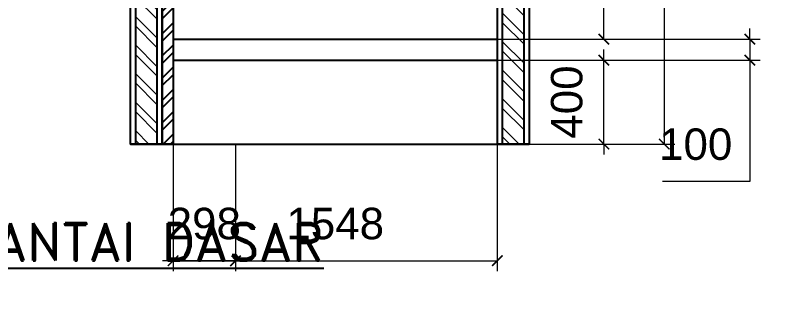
# Model space of a CAD drawing. Header units: millimetres. Extents: x 1252 to 32871, y -943 to 12244.
# Drawn here: x 8202 to 11888, y 2765 to 4114 of the extents above; entities that cross this region are included whole.
import ezdxf
from ezdxf.enums import TextEntityAlignment as Align
from ezdxf.xclip import XClip

# ---------------------------------------------------------------- set-up
doc = ezdxf.new("R2010")
doc.units = ezdxf.units.MM
doc.header["$MEASUREMENT"] = 0
doc.header["$XCLIPFRAME"] = 2
doc.layers.add('HATCH', color=8, linetype='Continuous', lineweight=5)
doc.layers.add('tampak', color=7, linetype='Continuous')
doc.layers.add('WALL', color=255, linetype='Continuous')
doc.styles.add('HAND', font='ROMAND.SHX', dxfattribs={"width": 0.8, "height": 250})
doc.styles.get("Standard").update_dxf_attribs({"font": 'arial.ttf'})
doc.dimstyles.new('DIM100', dxfattribs={"dimscale": 0, "dimtxt": 150, "dimasz": 50, "dimexe": 50, "dimexo": 0, "dimgap": 100, "dimtad": 1, "dimtoh": 1, "dimdec": 0, "dimdsep": 46, "dimtxsty": 'Standard', "dimblk": 'ARCHTICK', "dimcen": 1, "dimclrd": 1, "dimclre": 1, "dimadec": 0, "dimazin": 0, "dimtfac": 250, "dimtdec": 0, "dimtix": 1, "dimtmove": 0, "dimatfit": 3, "dimldrblk": 'DOT', "dimfxl": 150, "dimtolj": 1, "dimtzin": 0, "dimlwd": 5, "dimlwe": 5, "dimarcsym": 0})

# ---------------------------------------------------------------- blocks, each defined once
blk = doc.blocks.new('4RTG12EE')
at = {"layer": 'tampak', "transparency": 33554687}
h = blk.add_hatch(color=4, dxfattribs=at)
h.dxf.hatch_style = 1
h.paths.add_polyline_path([(1960065.9, 62209.8), (1959565.9, 62209.8), (1959565.9, 61959.8), (1960065.9, 61959.8)])
h.paths.add_polyline_path([(1963042.4, 62208.3), (1962542.4, 62208.3), (1962542.4, 62008.3), (1963042.4, 62008.3)])
h.paths.add_polyline_path([(1966052.4, 62208.3), (1965552.4, 62208.3), (1965552.4, 62008.3), (1966052.4, 62008.3)])
h.paths.add_polyline_path([(1962890.2, 60209.8), (1962690.2, 60209.8), (1962690.2, 59959.8), (1962890.2, 59959.8)])
h.paths.add_polyline_path([(1959717.4, 59959.8), (1959540.2, 59959.8), (1959540.2, 59459.8), (1959717.4, 59459.8)])
h.paths.add_polyline_path([(1957965.9, 59959.8), (1957813, 59959.8), (1957813, 59509.8), (1957965.9, 59509.8)])
h.paths.add_polyline_path([(1957964.5, 55549.1), (1957814.5, 55549.1), (1957814.5, 54999.1), (1957964.5, 54999.1)])
h.paths.add_polyline_path([(1963525.9, 55374.1), (1963025.9, 55374.1), (1963025.9, 55174.1), (1963525.9, 55174.1)])
h.paths.add_polyline_path([(1965902.4, 55349.8), (1965702.4, 55349.8), (1965702.4, 55198.3), (1965902.4, 55198.3)])
h.paths.add_polyline_path([(1957965.9, 53244.8), (1957814.5, 53244.8), (1957814.5, 52744.8), (1957965.9, 52744.8)])
h.paths.add_polyline_path([(1957965.9, 49706.9), (1957815.9, 49706.9), (1957815.9, 49106.9), (1957965.9, 49106.9)])
blk = doc.blocks.new('GLGLLGLG65')
blk.add_blockref('4RTG12EE', (150339.8, -96499.5))
at = {"color": 4, "style": 'HAND'}
for tag, p in [('MASTER', (2111395.3, -36878.5)), ('K.TIDUR', (2115221.8, -37158.6)), ('WIC', (2111395.3, -37191.5)), ('UTAMA', (2115221.8, -37471.5)), ('FOYER', (2112191.1, -42384.4)), ('KIDS', (2109602.8, -42986)), ('WIC', (2109602.8, -43268.6)), ('KAMAR', (2114762.4, -45598.3)), ('ANAK', (2114762.4, -45848.7)), ('K.MANDI', (2109255.5, -45925.3)), ('ANAK', (2109255.5, -46236.8))]:
    blk.add_attdef(tag, text='', height=178.9, rotation=0, dxfattribs=at).set_placement(p, align=Align.MIDDLE)
blk = doc.blocks.new('*U110')
at = {"layer": 'HATCH'}
h = blk.add_hatch(dxfattribs=at)
h.set_pattern_fill('ANSI32', color=0, scale=10)
h.set_pattern_definition([(45, (-33430.58, -10567.46), (-67.35192, 67.35192), []), (45, (-33385.68, -10567.46), (-67.35192, 67.35192), [])])
h.paths.add_polyline_path([(-10522.7, 50), (-10522.7, -50), (-7650.7, -50), (-7650.7, 50)])
at = {"layer": 'WALL', "color": 0}
for points in [[(-10522.7, 75), (-7650.7, 75), (-7650.7, -75), (-10522.7, -75)], [(-10522.7, 50), (-7650.7, 50), (-7650.7, -50), (-10522.7, -50)]]:
    blk.add_lwpolyline(points, close=True, dxfattribs=at)
blk = doc.blocks.new('_ArchTick')
at = {"color": 0, "linetype": 'ByBlock', "const_width": 0.15}
blk.add_lwpolyline([(-0.5, -0.5), (0.5, 0.5)], dxfattribs=at)
blk = doc.blocks.new('*D216')
at = {"color": 1, "lineweight": 5, "transparency": 16777216}
for p, q in [((11011.2, 3901.3), (11011.2, 3951.3)), ((10502.7, 3901.3), (11061.2, 3901.3)), ((11011.2, 3501.3), (11011.2, 3901.3)), ((10502.7, 3501.3), (11061.2, 3501.3)), ((11011.2, 3501.3), (11011.2, 3451.3))]:
    blk.add_line(p, q, dxfattribs=at)
at = {"layer": 'Defpoints', "color": 0, "transparency": 16777216}
for p in [(10502.7, 3901.3), (11011.2, 3901.3), (10502.7, 3501.3)]:
    blk.add_point(p, dxfattribs=at)
at = {"color": 1, "lineweight": 5, "transparency": 16777216, "xscale": 50, "yscale": 50, "zscale": 50}
for p, rotation in [((11011.2, 3901.3), 270), ((11011.2, 3501.3), 90)]:
    blk.add_blockref('_ArchTick', p, dxfattribs=dict(at, rotation=rotation))
at = {"color": 0, "transparency": 16777216, "insert": (10834.7, 3701.3), "char_height": 150, "attachment_point": 5, "rotation": 90}
blk.add_mtext('\\A1;400', dxfattribs=at)
blk = doc.blocks.new('_DOT')
at = {"color": 0, "linetype": 'ByBlock'}
blk.add_line((-0.5, 0), (-1, 0), dxfattribs=at)
at = {"color": 0, "linetype": 'ByBlock', "const_width": 0.5}
blk.add_lwpolyline([(-0.25, 0, 1), (0.25, 0, 1)], format="xyb", close=True, dxfattribs=at)
blk = doc.blocks.new('*D217')
at = {"color": 1, "lineweight": 5, "transparency": 16777216}
for p, q in [((11708.3, 4001.3), (11708.3, 4051.3)), ((10502.7, 4001.3), (11758.3, 4001.3)), ((11708.3, 4001.3), (11708.3, 3901.3)), ((10502.7, 3901.3), (11758.3, 3901.3)), ((11708.3, 3901.3), (11708.3, 3323)), ((11708.3, 3323), (11291.5, 3323))]:
    blk.add_line(p, q, dxfattribs=at)
at = {"layer": 'Defpoints', "color": 0, "transparency": 16777216}
for p in [(10502.7, 4001.3), (11708.3, 4001.3), (10502.7, 3901.3)]:
    blk.add_point(p, dxfattribs=at)
at = {"color": 1, "lineweight": 5, "transparency": 16777216, "xscale": 50, "yscale": 50, "zscale": 50}
for p, rotation in [((11708.3, 4001.3), 270), ((11708.3, 3901.3), 90)]:
    blk.add_blockref('_ArchTick', p, dxfattribs=dict(at, rotation=rotation))
at = {"color": 0, "transparency": 16777216, "insert": (11449.9, 3499.6), "char_height": 150, "attachment_point": 5}
blk.add_mtext('\\A1;100', dxfattribs=at)
blk = doc.blocks.new('*D218')
at = {"color": 1, "lineweight": 5, "transparency": 16777216}
for p, q in [((10502.7, 6201.3), (11061.2, 6201.3)), ((11011.2, 4001.3), (11011.2, 6201.3)), ((10502.7, 4001.3), (11061.2, 4001.3))]:
    blk.add_line(p, q, dxfattribs=at)
at = {"layer": 'Defpoints', "color": 0, "transparency": 16777216}
for p in [(10502.7, 6201.3), (11011.2, 6201.3), (10502.7, 4001.3)]:
    blk.add_point(p, dxfattribs=at)
at = {"color": 1, "lineweight": 5, "transparency": 16777216, "xscale": 50, "yscale": 50, "zscale": 50}
for p, rotation in [((11011.2, 6201.3), 90), ((11011.2, 4001.3), 270)]:
    blk.add_blockref('_ArchTick', p, dxfattribs=dict(at, rotation=rotation))
at = {"color": 0, "transparency": 16777216, "insert": (10834.7, 5101.3), "char_height": 150, "attachment_point": 5, "rotation": 90}
blk.add_mtext('\\A1;2200', dxfattribs=at)
blk = doc.blocks.new('*D186')
at = {"color": 1, "lineweight": 5, "transparency": 16777216}
for p, q in [((10502.7, 6301.3), (11349.4, 6301.3)), ((11299.4, 6301.3), (11299.4, 3501.3)), ((10502.7, 3501.3), (11349.4, 3501.3))]:
    blk.add_line(p, q, dxfattribs=at)
at = {"layer": 'Defpoints', "color": 0, "transparency": 16777216}
for p in [(10502.7, 6301.3), (10502.7, 3501.3), (11299.4, 3501.3)]:
    blk.add_point(p, dxfattribs=at)
at = {"color": 1, "lineweight": 5, "transparency": 16777216, "xscale": 50, "yscale": 50, "zscale": 50}
for p, rotation in [((11299.4, 6301.3), 90), ((11299.4, 3501.3), 270)]:
    blk.add_blockref('_ArchTick', p, dxfattribs=dict(at, rotation=rotation))
at = {"color": 0, "transparency": 16777216, "insert": (11122.8, 4901.3), "char_height": 150, "attachment_point": 5, "rotation": 90}
blk.add_mtext('\\A1;2800', dxfattribs=at)
blk = doc.blocks.new('*D187')
at = {"color": 1, "lineweight": 5, "transparency": 16777216}
for p, q in [((8954.8, 3501.3), (8954.8, 2894.8)), ((9252.7, 3501.3), (9252.7, 2894.8)), ((8954.8, 2944.8), (8904.8, 2944.8)), ((9252.7, 2944.8), (8954.8, 2944.8)), ((9252.7, 2944.8), (9302.7, 2944.8))]:
    blk.add_line(p, q, dxfattribs=at)
at = {"layer": 'Defpoints', "color": 0, "transparency": 16777216}
for p in [(8954.8, 3501.3), (9252.7, 3501.3), (8954.8, 2944.8)]:
    blk.add_point(p, dxfattribs=at)
at = {"color": 1, "lineweight": 5, "transparency": 16777216, "xscale": 50, "yscale": 50, "zscale": 50}
blk.add_blockref('_ArchTick', (8954.8, 2944.8), dxfattribs=at)
at = {"color": 1, "lineweight": 5, "transparency": 16777216, "xscale": 50, "yscale": 50, "zscale": 50, "rotation": 180}
blk.add_blockref('_ArchTick', (9252.7, 2944.8), dxfattribs=at)
at = {"color": 0, "transparency": 16777216, "insert": (9103.8, 3121.4), "char_height": 150, "attachment_point": 5}
blk.add_mtext('\\A1;298', dxfattribs=at)
blk = doc.blocks.new('*D188')
at = {"color": 1, "lineweight": 5, "transparency": 16777216}
for p, q in [((8954.8, 3501.3), (8954.8, 2894.8)), ((10502.7, 3501.3), (10502.7, 2894.8)), ((8954.8, 2944.8), (10502.7, 2944.8))]:
    blk.add_line(p, q, dxfattribs=at)
at = {"layer": 'Defpoints', "color": 0, "transparency": 16777216}
for p in [(8954.8, 3501.3), (10502.7, 3501.3), (10502.7, 2944.8)]:
    blk.add_point(p, dxfattribs=at)
at = {"color": 1, "lineweight": 5, "transparency": 16777216, "xscale": 50, "yscale": 50, "zscale": 50, "rotation": 180}
blk.add_blockref('_ArchTick', (8954.8, 2944.8), dxfattribs=at)
at = {"color": 1, "lineweight": 5, "transparency": 16777216, "xscale": 50, "yscale": 50, "zscale": 50}
blk.add_blockref('_ArchTick', (10502.7, 2944.8), dxfattribs=at)
at = {"color": 0, "transparency": 16777216, "insert": (9728.8, 3121.4), "char_height": 150, "attachment_point": 5}
blk.add_mtext('\\A1;1548', dxfattribs=at)

msp = doc.modelspace()

# ---------------------------------------------------------------- hatches: boundary and pattern name
at = {"layer": 'tampak', "transparency": 33554687}
h = msp.add_hatch(dxfattribs=at)
h.set_pattern_fill('ANSI32', color=256, scale=200)
h.set_pattern_definition([(45, (-2098611.9, 58138.06), (-53.0330086, 53.0330086), []), (45, (-2098576.55, 58138.06), (-53.0330086, 53.0330086), [])])
h.paths.add_polyline_path([(8902.7, 3501.3), (8954.8, 3501.3), (8954.8, 6301.3), (8902.7, 6301.3)])

# ---------------------------------------------------------------- linework, layer by layer
for p, q in [((8954.8, 4001.3), (10502.7, 4001.3)), ((8954.8, 3901.3), (10502.7, 3901.3)), ((8751.3, 3501.3), (10654.2, 3501.3))]:
    msp.add_line(p, q)
msp.add_lwpolyline([(8902.7, 6301.3), (8954.8, 6301.3), (8954.8, 3501.3), (8902.7, 3501.3), (8902.7, 6301.3)])

# ---------------------------------------------------------------- block references
ref = msp.add_blockref('GLGLLGLG65', (-2103828, 45419.5))
XClip(ref).set_block_clipping_path([(2108127.1802460221, -41302.6115428364), (2110030.0980008249, -35642.6115428365)])
ref.add_attrib('FOYER', '%%UDENAH LANTAI DASAR', dxfattribs={"color": 4, "height": 178.897, "rotation": 0, "style": 'HAND'}).set_placement((8363.1, 3035.1), align=Align.MIDDLE)
at = {"xscale": 1.009725849341427, "yscale": 1.009725849341427, "zscale": 1.009725849341427, "rotation": 270}
for p in [(8827, -4223.8), (10578.5, -4223.8)]:
    msp.add_blockref('*U110', p, dxfattribs=at)

# ---------------------------------------------------------------- dimensions: what is measured, and where the dimension line sits
for base, p1, p2, picture, middle in [((11299.4, 3501.3), (10502.7, 6301.3), (10502.7, 3501.3), '*D186', (11122.8, 4901.3)), ((11011.2, 6201.3), (10502.7, 4001.3), (10502.7, 6201.3), '*D218', (10834.7, 5101.3)), ((11011.2, 3901.3), (10502.7, 3501.3), (10502.7, 3901.3), '*D216', (10834.7, 3701.3))]:
    dim = msp.add_linear_dim(base=base, p1=p1, p2=p2, angle=90, dimstyle='DIM100', override={"dimscale": 1})
    dim.commit()
    dim.dimension.update_dxf_attribs({"geometry": picture, "text_midpoint": middle})
dim = msp.add_linear_dim(base=(11708.3, 4001.3), p1=(10502.7, 3901.3), p2=(10502.7, 4001.3), angle=90, dimstyle='DIM100', override={"dimscale": 1})
dim.commit()
dim.dimension.update_dxf_attribs({"geometry": '*D217', "text_midpoint": (11449.9, 3323), "dimtype": 160})
for base, p1, p2, override, picture, middle in [((8954.8, 2944.8), (9252.7, 3501.3), (8954.8, 3501.3), {"dimscale": 1}, '*D187', (9103.8, 3121.4)), ((10502.7, 2944.8), (8954.8, 3501.3), (10502.7, 3501.3), {"dimscale": 1, "dimtmove": 1}, '*D188', (9728.8, 3121.4))]:
    dim = msp.add_linear_dim(base=base, p1=p1, p2=p2, dimstyle='DIM100', override=override)
    dim.commit()
    dim.dimension.update_dxf_attribs({"geometry": picture, "text_midpoint": middle})

doc.saveas('drawing.dxf')
